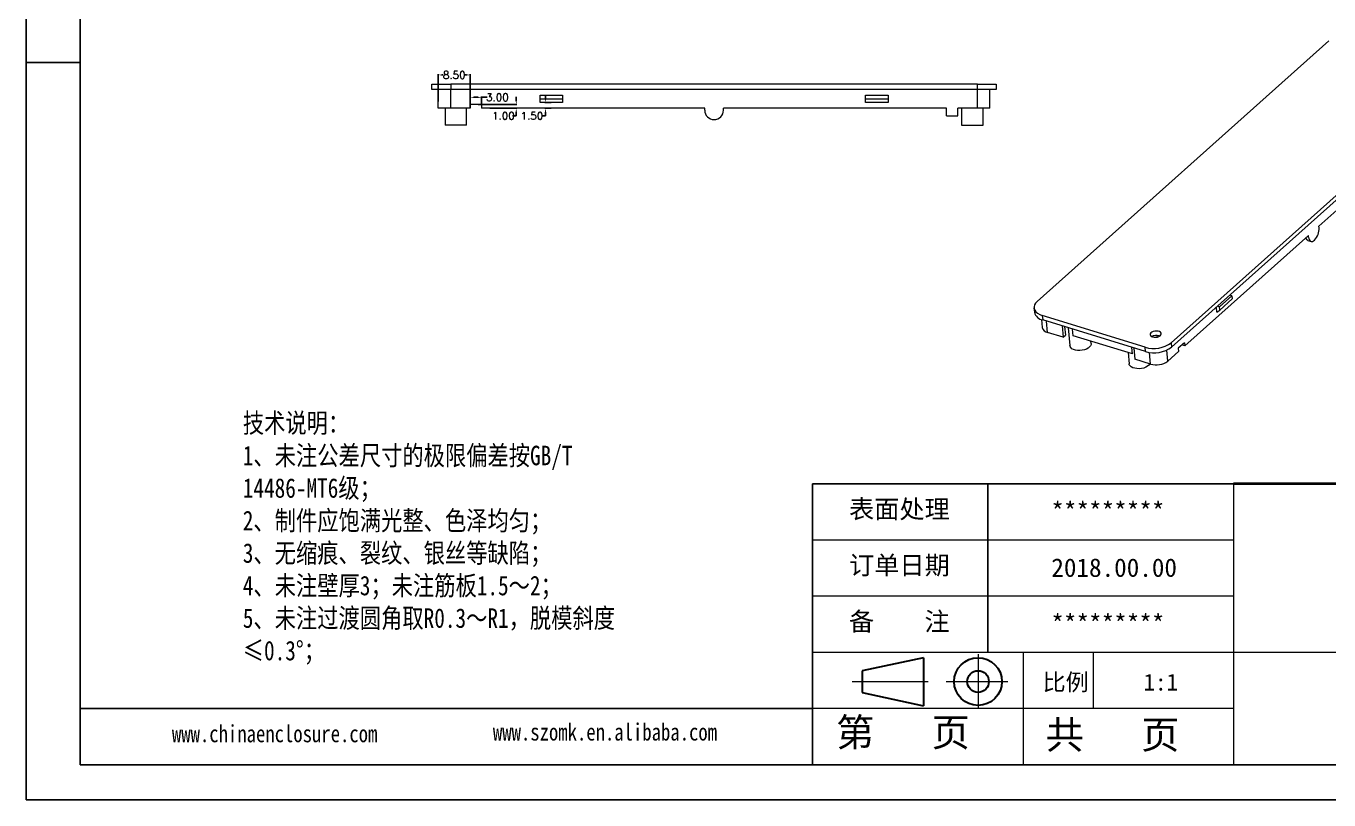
# Model space of a CAD drawing. Header units: inches. Extents: x 3440 to 5010, y 1126 to 1518.
# Drawn here: x 4456.2 to 4802.5, y 1125.7 to 1331.3 of the extents above; entities that cross this region are included whole.
import ezdxf

# ---------------------------------------------------------------- set-up
doc = ezdxf.new("R2010")
doc.units = ezdxf.units.IN
doc.header["$LTSCALE"] = 15
doc.linetypes.add('CENTER2', pattern=[28.575, 19.05, -3.175, 3.175, -3.175])
doc.layers.add('文字', color=81, linetype='Continuous')
for name, color, linetype, lineweight in [('粗实线', 7, 'Continuous', 30), ('细实线', 3, 'Continuous', 9), ('细点划线', 2, 'CENTER2', 9)]:
    doc.layers.add(name, color=color, linetype=linetype, lineweight=lineweight)
doc.styles.get("Standard").update_dxf_attribs({"font": 'txt', "bigfont": 'gbcbig.shx'})
doc.styles.add('宋体', font='', dxfattribs={"width": 0.8, "height": 3.5})
doc.styles.get('宋体').set_extended_font_data('SimSun')
doc.dimstyles.new('2.5', dxfattribs={"dimtxt": 2, "dimasz": 1, "dimexe": 0.18, "dimexo": 0.0625, "dimgap": 0.09, "dimtad": 0, "dimtih": 1, "dimtoh": 1, "dimzin": 0, "dimdsep": 46, "dimtxsty": 'Standard', "dimcen": 1, "dimadec": 0, "dimazin": 2, "dimtfac": 1, "dimtofl": 0, "dimtmove": 0, "dimatfit": 3, "dimfxl": 0, "dimtolj": 1, "dimtzin": 0, "dimarcsym": 0})

# ---------------------------------------------------------------- blocks, each defined once
blk = doc.blocks.new('*D472')
at = {"color": 0, "lineweight": -2, "transparency": 16777216}
for p, q in [((4574.25, 1310.5), (4574.25, 1312.53)), ((4575.25, 1312.35), (4576.25, 1312.35)), ((4577.25, 1310.5), (4577.25, 1312.53)), ((4577.25, 1312.35), (4578.69, 1312.35))]:
    blk.add_line(p, q, dxfattribs=at)
at = {"color": 0, "transparency": 16777216}
for points in [[(4575.25, 1312.52), (4575.25, 1312.18), (4574.25, 1312.35)], [(4576.25, 1312.52), (4576.25, 1312.18), (4577.25, 1312.35)]]:
    blk.add_solid(points, dxfattribs=at)
at = {"layer": 'Defpoints', "color": 0, "transparency": 16777216}
for p in [(4574.25, 1312.35), (4574.25, 1310.44), (4577.25, 1310.44)]:
    blk.add_point(p, dxfattribs=at)
at = {"color": 0, "transparency": 16777216, "insert": (4581.45, 1312.35), "char_height": 2, "attachment_point": 5}
blk.add_mtext('\\A1;3.00', dxfattribs=at)
blk = doc.blocks.new('*D473')
at = {"color": 0, "lineweight": -2, "transparency": 16777216}
for p, q in [((4565.75, 1311.28), (4565.75, 1318.47)), ((4566.75, 1318.29), (4567.08, 1318.29)), ((4573.25, 1318.29), (4572.92, 1318.29)), ((4574.25, 1309.5), (4574.25, 1318.47))]:
    blk.add_line(p, q, dxfattribs=at)
at = {"color": 0, "transparency": 16777216}
for points in [[(4566.75, 1318.46), (4566.75, 1318.12), (4565.75, 1318.29)], [(4573.25, 1318.46), (4573.25, 1318.12), (4574.25, 1318.29)]]:
    blk.add_solid(points, dxfattribs=at)
at = {"layer": 'Defpoints', "color": 0, "transparency": 16777216}
for p in [(4565.75, 1318.29), (4565.75, 1311.22), (4574.25, 1309.44)]:
    blk.add_point(p, dxfattribs=at)
at = {"color": 0, "transparency": 16777216, "insert": (4570, 1318.29), "char_height": 2, "attachment_point": 5}
blk.add_mtext('\\A1;8.50', dxfattribs=at)
blk = doc.blocks.new('*D474')
at = {"color": 0, "lineweight": -2, "transparency": 16777216}
for p, q in [((4594.23, 1311.94), (4594.23, 1312.94)), ((4595.74, 1310.94), (4594.05, 1310.94)), ((4595.74, 1309.44), (4594.05, 1309.44)), ((4594.23, 1307.44), (4593.23, 1307.44)), ((4594.23, 1308.44), (4594.23, 1307.44))]:
    blk.add_line(p, q, dxfattribs=at)
at = {"color": 0, "transparency": 16777216}
for points in [[(4594.07, 1311.94), (4594.4, 1311.94), (4594.23, 1310.94)], [(4594.07, 1308.44), (4594.4, 1308.44), (4594.23, 1309.44)]]:
    blk.add_solid(points, dxfattribs=at)
at = {"layer": 'Defpoints', "color": 0, "transparency": 16777216}
for p in [(4594.23, 1309.44), (4595.8, 1310.94), (4595.8, 1309.44)]:
    blk.add_point(p, dxfattribs=at)
at = {"color": 0, "transparency": 16777216, "insert": (4590.64, 1307.44), "char_height": 2, "attachment_point": 5}
blk.add_mtext('\\A1;1.50', dxfattribs=at)
blk = doc.blocks.new('*D475')
at = {"color": 0, "lineweight": -2, "transparency": 16777216}
for p, q in [((4576.36, 1310.44), (4586.64, 1310.44)), ((4579.42, 1309.44), (4586.64, 1309.44)), ((4586.46, 1311.44), (4586.46, 1312.44)), ((4586.46, 1307.44), (4585.46, 1307.44)), ((4586.46, 1308.44), (4586.46, 1307.44))]:
    blk.add_line(p, q, dxfattribs=at)
at = {"color": 0, "transparency": 16777216}
for points in [[(4586.29, 1311.44), (4586.63, 1311.44), (4586.46, 1310.44)], [(4586.29, 1308.44), (4586.63, 1308.44), (4586.46, 1309.44)]]:
    blk.add_solid(points, dxfattribs=at)
at = {"layer": 'Defpoints', "color": 0, "transparency": 16777216}
for p in [(4576.29, 1310.44), (4579.36, 1309.44), (4586.46, 1309.44)]:
    blk.add_point(p, dxfattribs=at)
at = {"color": 0, "transparency": 16777216, "insert": (4583.04, 1307.44), "char_height": 2, "attachment_point": 5}
blk.add_mtext('\\A1;1.00', dxfattribs=at)

msp = doc.modelspace()

# ---------------------------------------------------------------- linework, layer by layer
for p, q in [((4456.165, 1517.567), (4456.165, 1125.657)), ((4470.507, 1508.236), (4470.507, 1134.988)), ((4470.507, 1321.612), (4456.165, 1321.612)), ((4456.165, 1307.097), (4456.165, 1125.657)), ((4777.158, 1209.637), (4665.184, 1209.637)), ((4665.184, 1134.988), (4665.184, 1209.637)), ((4711.84, 1164.848), (4711.84, 1209.637)), ((4665.184, 1149.918), (4470.507, 1149.918)), ((4470.507, 1134.988), (5001.107, 1134.988)), ((4456.165, 1125.657), (5010.438, 1125.657)), ((4456.165, 1125.657), (4712.773, 1125.657))]:
    msp.add_line(p, q)
at = {"color": 7, "linetype": 'Continuous', "lineweight": 15}
for p, q in [((4724.922, 1258.117), (4802.49, 1327.362)), ((4838.141, 1316.389), (4760.572, 1247.144)), ((4564.051, 1314.44), (4564.051, 1315.84)), ((4564.051, 1315.84), (4569.051, 1315.84)), ((4569.051, 1314.44), (4564.051, 1314.44)), ((4565.751, 1309.44), (4565.751, 1314.44)), ((4569.051, 1315.84), (4569.051, 1314.44)), ((4709.051, 1315.84), (4569.051, 1315.84)), ((4709.051, 1314.44), (4569.051, 1314.44)), ((4569.051, 1309.44), (4569.051, 1314.44)), ((4592.801, 1312.94), (4598.801, 1312.94)), ((4592.801, 1311.94), (4592.801, 1312.94)), ((4598.801, 1312.94), (4598.801, 1311.94)), ((4679.301, 1312.94), (4685.301, 1312.94)), ((4679.301, 1311.94), (4679.301, 1312.94)), ((4685.301, 1312.94), (4685.301, 1311.94)), ((4709.051, 1314.44), (4709.051, 1315.84)), ((4709.051, 1315.84), (4714.051, 1315.84)), ((4714.051, 1314.44), (4709.051, 1314.44)), ((4709.051, 1309.44), (4709.051, 1314.44)), ((4712.351, 1309.44), (4712.351, 1314.44)), ((4714.051, 1315.84), (4714.051, 1314.44)), ((4838.246, 1315.226), (4760.678, 1245.98)), ((4569.051, 1309.44), (4565.751, 1309.44)), ((4567.551, 1309.44), (4567.551, 1304.94)), ((4574.251, 1309.44), (4569.051, 1309.44)), ((4573.251, 1304.94), (4573.251, 1309.44)), ((4577.251, 1310.44), (4574.251, 1310.44)), ((4574.251, 1310.44), (4574.251, 1309.44)), ((4577.251, 1310.44), (4577.251, 1309.44)), ((4636.551, 1309.44), (4577.251, 1309.44)), ((4592.801, 1311.94), (4598.801, 1311.94)), ((4592.801, 1310.94), (4592.801, 1311.94)), ((4598.801, 1310.94), (4592.801, 1310.94)), ((4598.801, 1311.94), (4598.801, 1310.94)), ((4636.551, 1308.94), (4636.551, 1309.44)), ((4700.851, 1309.44), (4641.551, 1309.44)), ((4641.551, 1308.94), (4641.551, 1309.44)), ((4679.301, 1311.94), (4685.301, 1311.94)), ((4679.301, 1310.94), (4679.301, 1311.94)), ((4685.301, 1310.94), (4679.301, 1310.94)), ((4685.301, 1311.94), (4685.301, 1310.94)), ((4700.851, 1307.44), (4700.851, 1309.44)), ((4709.051, 1309.44), (4703.851, 1309.44)), ((4703.851, 1307.44), (4703.851, 1309.44)), ((4704.851, 1309.44), (4704.851, 1304.94)), ((4712.351, 1309.44), (4709.051, 1309.44)), ((4710.551, 1304.94), (4710.551, 1309.44)), ((4700.851, 1307.44), (4703.851, 1307.44)), ((4832.669, 1307.45), (4799.813, 1278.119)), ((4573.251, 1304.94), (4567.551, 1304.94)), ((4704.851, 1304.94), (4710.551, 1304.94)), ((4799.851, 1277.704), (4799.813, 1278.119)), ((4797.043, 1275.646), (4764.187, 1246.316)), ((4797.081, 1275.231), (4797.043, 1275.646)), ((4796.901, 1274.333), (4797.73, 1274.078)), ((4773.369, 1256.66), (4776.693, 1259.628)), ((4773.444, 1255.829), (4776.769, 1258.797)), ((4776.693, 1259.628), (4776.152, 1259.794)), ((4776.693, 1259.628), (4776.769, 1258.797)), ((4724.088, 1256.39), (4724.193, 1255.227)), ((4753.657, 1245.947), (4726.297, 1254.368)), ((4726.297, 1254.368), (4726.403, 1253.205)), ((4772.69, 1255.253), (4772.569, 1256.596)), ((4772.69, 1255.253), (4773.444, 1255.829)), ((4773.369, 1256.66), (4772.827, 1256.827)), ((4773.444, 1255.829), (4773.369, 1256.66)), ((4726.073, 1253.317), (4726.262, 1251.226)), ((4753.762, 1244.783), (4726.403, 1253.205)), ((4731.595, 1251.607), (4731.866, 1248.616)), ((4732.211, 1251.417), (4732.42, 1249.11)), ((4733.174, 1251.121), (4733.6, 1246.41)), ((4731.866, 1248.616), (4727.72, 1249.892)), ((4731.866, 1248.616), (4732.42, 1249.11)), ((4750.274, 1244.147), (4734.521, 1248.996)), ((4739.277, 1246.923), (4739.22, 1247.549)), ((4756.894, 1248.658), (4756.856, 1249.084)), ((4757.365, 1248.995), (4757.54, 1248.931)), ((4760.572, 1247.144), (4760.678, 1245.98)), ((4764.112, 1247.147), (4762.45, 1245.663)), ((4764.112, 1247.147), (4764.187, 1246.316)), ((4749.086, 1244.513), (4749.353, 1241.561)), ((4750.664, 1245.737), (4750.934, 1242.746)), ((4753.762, 1244.783), (4753.657, 1245.947)), ((4762.525, 1244.832), (4759.644, 1242.26)), ((4762.45, 1245.663), (4762.525, 1244.832)), ((4764.187, 1246.316), (4763.44, 1246.546)), ((4755.08, 1241.47), (4750.934, 1242.746))]:
    msp.add_line(p, q, dxfattribs=at)
at = {"color": 8, "linetype": 'Continuous', "lineweight": 15}
for p, q in [((4796.707, 1275.346), (4797.081, 1275.231)), ((4727.72, 1249.892), (4727.45, 1252.883)), ((4734.521, 1248.996), (4734.362, 1250.755)), ((4750.274, 1244.147), (4750.114, 1245.906)), ((4755.08, 1241.47), (4754.801, 1244.555)), ((4759.644, 1242.26), (4759.381, 1245.166))]:
    msp.add_line(p, q, dxfattribs=at)
at = {"color": 7, "linetype": 'Continuous', "lineweight": 15, "flags": 128}
for points in [[(4797.081, 1275.231), (4797.144, 1274.85), (4797.258, 1274.53), (4797.419, 1274.285), (4797.619, 1274.125), (4797.853, 1274.054), (4798.109, 1274.075), (4798.38, 1274.189), (4798.654, 1274.391)], [(4724.922, 1258.117), (4724.504, 1257.668), (4724.225, 1257.194), (4724.092, 1256.71), (4724.111, 1256.229), (4724.281, 1255.767), (4724.596, 1255.337), (4725.047, 1254.954), (4725.62, 1254.627), (4726.297, 1254.368)], [(4755.598, 1248.675), (4756.001, 1248.595), (4756.443, 1248.588), (4756.883, 1248.655), (4757.283, 1248.789), (4757.607, 1248.98), (4757.826, 1249.209), (4757.922, 1249.456), (4757.884, 1249.7), (4757.717, 1249.919), (4757.436, 1250.093), (4757.066, 1250.207), (4756.638, 1250.251), (4756.192, 1250.221), (4755.768, 1250.119), (4755.402, 1249.955), (4755.127, 1249.743), (4754.968, 1249.502), (4754.939, 1249.253), (4755.042, 1249.019), (4755.268, 1248.821), (4755.598, 1248.675)], [(4739.277, 1246.923), (4739.266, 1246.684), (4739.138, 1246.343), (4738.883, 1246.017), (4738.515, 1245.721), (4738.049, 1245.469), (4737.508, 1245.274), (4736.917, 1245.143), (4736.304, 1245.084), (4735.697, 1245.099), (4735.124, 1245.187), (4734.613, 1245.344), (4734.188, 1245.563), (4733.867, 1245.834), (4733.667, 1246.143), (4733.6, 1246.41)], [(4754.907, 1241.524), (4754.89, 1241.494), (4754.636, 1241.168), (4754.267, 1240.872), (4753.802, 1240.62), (4753.261, 1240.425), (4752.67, 1240.294), (4752.056, 1240.235), (4751.449, 1240.25), (4750.877, 1240.338), (4750.366, 1240.495), (4749.94, 1240.714), (4749.62, 1240.985), (4749.42, 1241.295), (4749.353, 1241.561)]]:
    msp.add_lwpolyline(points, dxfattribs=at)
at = {"color": 7, "linetype": 'Continuous', "lineweight": 15}
for centre, radius, start, end in [((4639.051, 1308.94), 2.5, 180, 270), ((4639.051, 1308.94), 2.5, 270, 0), ((4797.254, 1275.197), 0.933, 191.04414, 247.75693), ((4795.524, 1277.394), 4.338, 316.17451, 4.09594), ((4726.801, 1255.858), 2.683, 193.60079, 261.45868), ((4727.976, 1251.635), 1.762, 193.41405, 261.64542), ((4755.933, 1253.374), 7.768, 252.96351, 306.67706), ((4756.684, 1246.675), 2.419, 73.62906, 121.39775), ((4756.029, 1252.262), 7.815, 253.13746, 306.50311), ((4756.575, 1246.414), 5.165, 253.17909, 306.46148)]:
    msp.add_arc(centre, radius, start, end, dxfattribs=at)
at = {"layer": '粗实线', "color": 7, "lineweight": 40}
msp.add_line((5001.107, 1209.637), (4777.158, 1209.637), dxfattribs=at)
at = {"layer": '粗实线', "color": 7}
for p, q in [((4694.691, 1163.451), (4678.378, 1159.993)), ((4694.691, 1163.451), (4694.691, 1150.666)), ((4678.378, 1159.993), (4678.378, 1154.224)), ((4678.378, 1154.224), (4694.691, 1150.666))]:
    msp.add_line(p, q, dxfattribs=at)
for radius in [6.342, 2.885]:
    msp.add_circle((4709.21, 1157.109), radius, dxfattribs=at)
at = {"layer": '细实线', "color": 7}
for p, q in [((4777.158, 1209.637), (4777.158, 1134.988)), ((4777.158, 1194.708), (4665.184, 1194.708)), ((4777.158, 1179.778), (4665.184, 1179.778)), ((5001.107, 1164.848), (4665.184, 1164.848)), ((4721.171, 1164.848), (4721.171, 1134.988)), ((4739.833, 1164.848), (4739.833, 1149.918)), ((4777.158, 1149.918), (4665.184, 1149.918))]:
    msp.add_line(p, q, dxfattribs=at)
at = {"layer": '细点划线', "color": 7}
for p, q in [((4709.21, 1164.409), (4709.21, 1149.918)), ((4675.777, 1157.109), (4695.94, 1157.109)), ((4700.727, 1157.109), (4717.12, 1157.109))]:
    msp.add_line(p, q, dxfattribs=at)

# ---------------------------------------------------------------- texts
at = {"char_height": 4.90996, "width": 2790.57533, "attachment_point": 1}
for s, insert in [('{\\fSimHei|b0|i0|c134|p49;表面处理}', (4674.921, 1205.4)), ('{\\fSimHei|b0|i0|c134|p49;*********}', (4728.698, 1204.769)), ('{\\fSimHei|b0|i0|c134|p49;订单日期}', (4674.921, 1190.47)), ('{\\fSimHei|b0|i0|c134|p49;2018.00.00}', (4728.698, 1189.839)), ('{\\fSimHei|b0|i0|c134|p49;备    注}', (4674.921, 1175.541)), ('{\\fSimHei|b0|i0|c134|p49;*********}', (4728.698, 1174.909))]:
    msp.add_mtext(s, dxfattribs=dict(at, insert=insert))
at = {"layer": '文字', "color": 0, "attachment_point": 1, "style": '宋体'}
for s, insert, char_height, width in [('{\\H1.111x;技术说明：\\P1、未注公差尺寸的极限偏差按GB/T 14486-MT6级；\\P2、制件应饱满光整、色泽均匀；\\P3、无缩痕、裂纹、银丝等缺陷；\\P4、未注壁厚3；未注筋板1.5～2；\\P5、未注过渡圆角取R0.3～R1，脱模斜度≤0.3%%D；}', (4513.779, 1228.413), 4.6656, 105.08986), ('www.chinaenclosure.com', (4494.933, 1145.549), 4.56192, 80.14856), ('www.szomk.en.alibaba.com', (4580.26, 1146), 4.56192, 80.14856)]:
    msp.add_mtext(s, dxfattribs=dict(at, insert=insert, char_height=char_height, width=width))
at = {"layer": '细实线', "color": 7, "attachment_point": 1}
for s, insert, char_height, width in [('{\\fSimSun|b0|i0|c134|p54;比例}', (4726.396, 1159.193), 4.47898, 19.66131), ('{\\fSimSun|b0|i0|c134|p54;1:1}', (4753.224, 1159.193), 4.47898, 19.66131), ('{\\fSimSun|b0|i0|c134|p54;第   页}', (4671.465, 1147.352), 7.46496, 55.9872), ('{\\fSimSun|b0|i0|c134|p54; 共   页}', (4722.085, 1146.717), 7.46496, 55.9872)]:
    msp.add_mtext(s, dxfattribs=dict(at, insert=insert, char_height=char_height, width=width))

# ---------------------------------------------------------------- dimensions: what is measured, and where the dimension line sits
dim = msp.add_linear_dim(base=(4565.751, 1318.289), p1=(4574.251, 1309.44), p2=(4565.751, 1311.222), dimstyle='2.5')
dim.commit()
dim.dimension.update_dxf_attribs({"geometry": '*D473', "text_midpoint": (4570.001, 1318.289)})
dim = msp.add_linear_dim(base=(4574.251, 1312.35), p1=(4577.251, 1310.44), p2=(4574.251, 1310.44), dimstyle='2.5')
dim.commit()
dim.dimension.update_dxf_attribs({"geometry": '*D472', "text_midpoint": (4581.45, 1312.35), "dimtype": 160})
for base, p1, p2, picture, middle in [((4594.232, 1309.44), (4595.801, 1310.94), (4595.801, 1309.44), '*D474', (4590.642, 1307.44)), ((4586.461, 1309.44), (4576.293, 1310.44), (4579.357, 1309.44), '*D475', (4583.037, 1307.44))]:
    dim = msp.add_linear_dim(base=base, p1=p1, p2=p2, angle=90, dimstyle='2.5')
    dim.commit()
    dim.dimension.update_dxf_attribs({"geometry": picture, "text_midpoint": middle})

doc.saveas('drawing.dxf')
